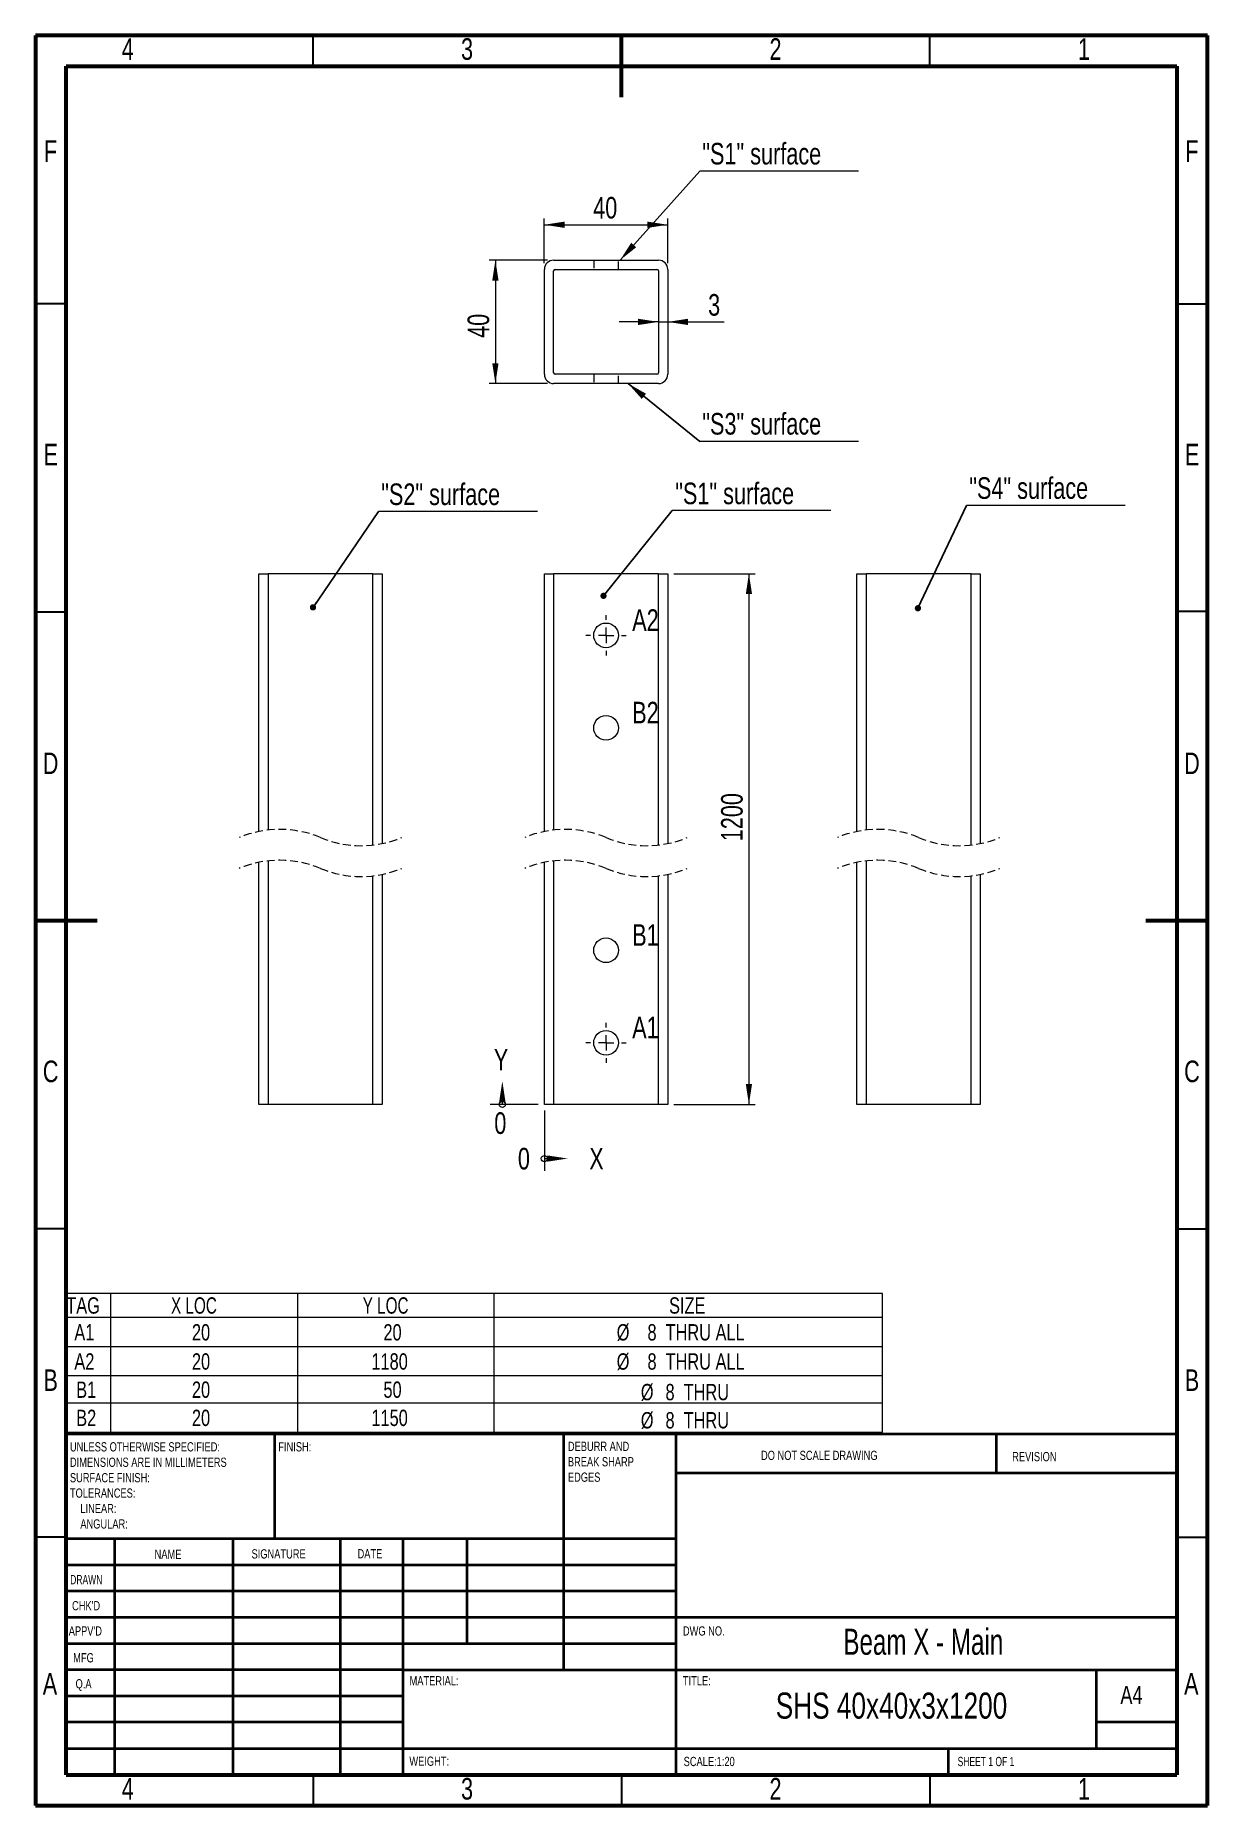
# Model space of a CAD drawing. Header units: millimetres. Extents: x 15 to 205, y 5 to 292.
import ezdxf

# ---------------------------------------------------------------- set-up
doc = ezdxf.new("R2010")
doc.units = ezdxf.units.MM
doc.linetypes.add('HIDDEN', pattern=[1.905, 1.27, -0.635])
doc.styles.add('SLDTEXTSTYLE0', font='TXT', dxfattribs={"width": 0.75})
doc.styles.add('SLDTEXTSTYLE1', font='TXT', dxfattribs={"width": 0.686449})
doc.styles.add('SLDTEXTSTYLE2', font='TXT', dxfattribs={"width": 0.6875})
doc.styles.add('SLDTEXTSTYLE3', font='TXT', dxfattribs={"width": 0.692308})
doc.styles.add('SLDTEXTSTYLE4', font='TXT', dxfattribs={"width": 0.7})
doc.dimstyles.new('SLDDIMSTYLE0', dxfattribs={"dimtxt": 3.5, "dimasz": 3.302, "dimexe": 0, "dimexo": 0.0625, "dimgap": 0.875, "dimtad": 1, "dimlfac": 2, "dimrnd": 1e-09, "dimzin": 12, "dimdsep": 46, "dimtxsty": 'SLDTEXTSTYLE0', "dimsah": 1, "dimcen": 0.09, "dimadec": 0, "dimazin": 3, "dimtfac": 1, "dimtofl": 0, "dimtmove": 0, "dimatfit": 3, "dimfxl": 1, "dimfrac": 2, "dimtolj": 1, "dimtzin": 12, "dimarcsym": 0})
doc.dimstyles.new('SLDDIMSTYLE1', dxfattribs={"dimtxt": 0.18, "dimasz": 1.016, "dimexe": 0, "dimexo": 0.0625, "dimgap": 0, "dimtad": 0, "dimtih": 1, "dimtoh": 1, "dimdec": 0, "dimrnd": 1e-09, "dimzin": 0, "dimdsep": 46, "dimtxsty": 'Standard', "dimblk1": 'DOT', "dimblk2": 'DOT', "dimsah": 1, "dimcen": 0.09, "dimadec": 0, "dimazin": 0, "dimtfac": 1.016, "dimtdec": 0, "dimtofl": 0, "dimtmove": 0, "dimatfit": 3, "dimldrblk": 'DOT', "dimfxl": 1, "dimfrac": 2, "dimtolj": 1, "dimtzin": 0, "dimarcsym": 0})
doc.dimstyles.new('SLDDIMSTYLE2', dxfattribs={"dimtxt": 3.5, "dimasz": 3.302, "dimexe": 0, "dimexo": 0.0625, "dimgap": 0.875, "dimtad": 1, "dimlfac": 2, "dimrnd": 1e-09, "dimzin": 12, "dimdsep": 46, "dimtxsty": 'SLDTEXTSTYLE0', "dimsah": 1, "dimcen": 0.09, "dimadec": 0, "dimazin": 3, "dimtfac": 1, "dimtmove": 0, "dimatfit": 0, "dimfxl": 1, "dimfrac": 2, "dimtolj": 1, "dimtzin": 12, "dimarcsym": 0})
doc.dimstyles.new('SLDDIMSTYLE3', dxfattribs={"dimtxt": 0.18, "dimasz": 3.302, "dimexe": 0, "dimexo": 0.0625, "dimgap": 0, "dimtad": 0, "dimtih": 1, "dimtoh": 1, "dimdec": 0, "dimrnd": 1e-09, "dimzin": 0, "dimdsep": 46, "dimtxsty": 'Standard', "dimsah": 1, "dimcen": 0.09, "dimadec": 0, "dimazin": 0, "dimtfac": 3.302, "dimtdec": 0, "dimtofl": 0, "dimtmove": 0, "dimatfit": 3, "dimfxl": 1, "dimfrac": 2, "dimtolj": 1, "dimtzin": 0, "dimarcsym": 0})

# ---------------------------------------------------------------- blocks, each defined once
blk = doc.blocks.new('SW_NOTE_0')
at = {"color": 0, "linetype": 'Continuous', "lineweight": 0, "char_height": 1.5, "attachment_point": 1, "style": 'SLDTEXTSTYLE0'}
for s, insert in [('UNLESS OTHERWISE SPECIFIED:', (0, 1.93)), ('DIMENSIONS ARE IN MILLIMETERS', (0, -0.57)), ('TOLERANCES:', (0, -5.57)), ('SURFACE FINISH:', (0, -3.07)), ('LINEAR:', (1.69, -8.07)), ('ANGULAR:', (1.69, -10.57))]:
    blk.add_mtext(s, dxfattribs=dict(at, insert=insert))
blk = doc.blocks.new('SW_NOTE_1')
at = {"color": 0, "linetype": 'Continuous', "lineweight": 0, "char_height": 1.5, "attachment_point": 1, "style": 'SLDTEXTSTYLE0'}
for s, insert in [('DEBURR AND', (0, 1.93)), ('BREAK SHARP', (0, -0.57)), ('EDGES', (0, -3.07))]:
    blk.add_mtext(s, dxfattribs=dict(at, insert=insert))
blk = doc.blocks.new('SW_TABLEANNOTATION_0')
at = {"color": 0, "linetype": 'Continuous', "lineweight": 0}
for p, q in [((0, 0), (0, -22.46)), ((132.28, 0), (0, 0)), ((7.19, 0), (7.19, -3.85)), ((37.46, 0), (37.46, -3.85)), ((69.28, 0), (69.28, -3.85)), ((132.28, -22.46), (132.28, 0)), ((0, -3.85), (132.28, -3.85)), ((7.19, -3.85), (7.19, -22.46)), ((37.46, -3.85), (37.46, -22.46)), ((69.28, -3.85), (69.28, -22.46)), ((0, -8.58), (132.28, -8.58)), ((0, -13.31), (132.28, -13.31)), ((0, -17.73), (132.28, -17.73)), ((0, -22.46), (132.28, -22.46))]:
    blk.add_line(p, q, dxfattribs=at)
at = {"color": 0, "linetype": 'Continuous', "lineweight": 0, "attachment_point": 1}
for s, insert, char_height, style in [('TAG', (0, -0.61), 2.646, 'SLDTEXTSTYLE0'), ('X LOC', (16.98, -0.61), 2.646, 'SLDTEXTSTYLE4'), ('Y LOC', (48.05, -0.61), 2.646, 'SLDTEXTSTYLE4'), ('SIZE', (97.71, -0.61), 2.646, 'SLDTEXTSTYLE0'), ('A1', (1.31, -4.96), 2.646, 'SLDTEXTSTYLE0'), ('20', (20.37, -4.96), 2.646, 'SLDTEXTSTYLE0'), ('20', (51.41, -4.96), 2.646, 'SLDTEXTSTYLE0'), ('%%c', (89.22, -4.96), 2.646, 'SLDTEXTSTYLE0'), ('8', (94.21, -4.96), 2.65, 'SLDTEXTSTYLE0'), ('THRU ALL', (97.14, -4.96), 2.646, 'SLDTEXTSTYLE0'), ('A2', (1.31, -9.69), 2.646, 'SLDTEXTSTYLE0'), ('20', (20.37, -9.69), 2.646, 'SLDTEXTSTYLE0'), ('1180', (49.46, -9.69), 2.646, 'SLDTEXTSTYLE0'), ('%%c', (89.22, -9.69), 2.646, 'SLDTEXTSTYLE0'), ('8', (94.21, -9.69), 2.65, 'SLDTEXTSTYLE0'), ('THRU ALL', (97.14, -9.69), 2.646, 'SLDTEXTSTYLE0'), ('B1', (1.61, -14.26), 2.646, 'SLDTEXTSTYLE0'), ('20', (20.37, -14.26), 2.646, 'SLDTEXTSTYLE0'), ('50', (51.41, -14.26), 2.646, 'SLDTEXTSTYLE0'), ('%%c', (93.13, -14.65), 2.646, 'SLDTEXTSTYLE0'), ('8', (97.13, -14.65), 2.65, 'SLDTEXTSTYLE0'), ('THRU', (100.07, -14.65), 2.646, 'SLDTEXTSTYLE0'), ('B2', (1.61, -18.83), 2.646, 'SLDTEXTSTYLE0'), ('20', (20.37, -18.83), 2.646, 'SLDTEXTSTYLE0'), ('1150', (49.46, -18.83), 2.646, 'SLDTEXTSTYLE0'), ('%%c', (93.13, -19.22), 2.646, 'SLDTEXTSTYLE0'), ('8', (97.13, -19.22), 2.65, 'SLDTEXTSTYLE0'), ('THRU', (100.07, -19.22), 2.646, 'SLDTEXTSTYLE0')]:
    blk.add_mtext(s, dxfattribs=dict(at, insert=insert, char_height=char_height, style=style))
blk = doc.blocks.new('_D')
at = {"color": 7, "linetype": 'Continuous', "lineweight": 0}
for p, q in [((118.49, 204.73), (131.65, 204.73)), ((130.65, 204.73), (130.65, 118.67)), ((118.49, 118.67), (131.65, 118.67))]:
    blk.add_line(p, q, dxfattribs=at)
for points in [[(130.65, 204.73), (130.15, 201.43), (131.16, 201.43)], [(130.65, 118.67), (131.16, 121.97), (130.15, 121.97)]]:
    blk.add_solid(points, dxfattribs=at)
at = {"color": 7, "linetype": 'Continuous', "lineweight": 0, "insert": (126.14, 161.35), "char_height": 3.5, "attachment_point": 1, "rotation": 90, "style": 'SLDTEXTSTYLE0'}
blk.add_mtext('1200', dxfattribs=at)
blk = doc.blocks.new('SW_NOTE_2')
at = {"color": 0, "linetype": 'Continuous', "lineweight": 0}
blk.add_line((25.73, 0), (0, 0), dxfattribs=at)
at = {"color": 0, "linetype": 'Continuous', "lineweight": 0, "insert": (0.5, 4.54), "char_height": 3.5, "attachment_point": 1, "style": 'SLDTEXTSTYLE0'}
blk.add_mtext('"S1" surface', dxfattribs=at)
blk = doc.blocks.new('_DOT')
at = {"color": 0, "linetype": 'ByBlock', "lineweight": -2}
blk.add_line((-0.5, 0), (-1, 0), dxfattribs=at)
at = {"color": 0, "linetype": 'ByBlock', "const_width": 0.5}
blk.add_lwpolyline([(-0.25, 0, 1), (0.25, 0, 1)], format="xyb", close=True, dxfattribs=at)
blk = doc.blocks.new('SW_CENTERMARKSYMBOL_0')
at = {"color": 0, "linetype": 'Continuous', "lineweight": 0}
for p, q in [((0, 2.5), (0, 3.25)), ((-2.5, 0), (-3.25, 0)), ((0, 0), (-1.25, 0)), ((0, 0), (0, 1.25)), ((0, 0), (0, -1.25)), ((0, 0), (1.25, 0)), ((2.5, 0), (3.25, 0)), ((0, -2.5), (0, -3.25))]:
    blk.add_line(p, q, dxfattribs=at)
blk = doc.blocks.new('SW_CENTERMARKSYMBOL_1')
at = {"color": 0, "linetype": 'Continuous', "lineweight": 0}
for p, q in [((0, 2.5), (0, 3.25)), ((-2.5, 0), (-3.25, 0)), ((0, 0), (-1.25, 0)), ((0, 0), (0, 1.25)), ((0, 0), (0, -1.25)), ((0, 0), (1.25, 0)), ((2.5, 0), (3.25, 0)), ((0, -2.5), (0, -3.25))]:
    blk.add_line(p, q, dxfattribs=at)
blk = doc.blocks.new('SW_DATUMORIGIN_0')
at = {"color": 0, "linetype": 'Continuous', "lineweight": 0}
for p, q in [((-1, 1), (-8.81, 1)), ((-6.81, 1), (-6.81, 1.48)), ((0, 0), (0, -9.76)), ((0, -7.76), (0.48, -7.76))]:
    blk.add_line(p, q, dxfattribs=at)
for centre in [(-6.81, 1), (0, -7.76)]:
    blk.add_circle(centre, 0.5, dxfattribs=at)
for points in [[(-6.81, 4.78), (-7.32, 1.48), (-6.31, 1.48)], [(3.78, -7.76), (0.48, -7.26), (0.48, -8.27)]]:
    blk.add_solid(points, dxfattribs=at)
at = {"color": 0, "linetype": 'Continuous', "lineweight": 0, "char_height": 3.5, "attachment_point": 1, "style": 'SLDTEXTSTYLE0'}
for s, insert in [('Y', (-8.19, 10.02)), ('0', (-8.11, -0.27)), ('0', (-4.29, -6.03)), ('X', (7.28, -6.03))]:
    blk.add_mtext(s, dxfattribs=dict(at, insert=insert))
blk = doc.blocks.new('_D_1')
at = {"color": 7, "linetype": 'Continuous', "lineweight": 0}
for p, q in [((97.99, 255.56), (88.56, 255.56)), ((89.56, 255.56), (89.56, 235.56)), ((97.99, 235.56), (88.56, 235.56))]:
    blk.add_line(p, q, dxfattribs=at)
for points in [[(89.56, 255.56), (89.05, 252.25), (90.07, 252.25)], [(89.56, 235.56), (90.07, 238.86), (89.05, 238.86)]]:
    blk.add_solid(points, dxfattribs=at)
at = {"color": 7, "linetype": 'Continuous', "lineweight": 0, "insert": (85.05, 242.96), "char_height": 3.5, "attachment_point": 1, "rotation": 90, "style": 'SLDTEXTSTYLE0'}
blk.add_mtext('40', dxfattribs=at)
blk = doc.blocks.new('_D_2')
at = {"color": 7, "linetype": 'Continuous', "lineweight": 0}
for p, q in [((97.49, 255.06), (97.49, 262.3)), ((97.49, 261.3), (117.49, 261.3)), ((117.49, 255.06), (117.49, 262.3))]:
    blk.add_line(p, q, dxfattribs=at)
for points in [[(97.49, 261.3), (100.8, 260.79), (100.8, 261.81)], [(117.49, 261.3), (114.19, 261.81), (114.19, 260.79)]]:
    blk.add_solid(points, dxfattribs=at)
at = {"color": 7, "linetype": 'Continuous', "lineweight": 0, "insert": (105.41, 265.81), "char_height": 3.5, "attachment_point": 1, "style": 'SLDTEXTSTYLE0'}
blk.add_mtext('40', dxfattribs=at)
blk = doc.blocks.new('_D_3')
at = {"color": 7, "linetype": 'Continuous', "lineweight": 0}
for p, q in [((115.99, 245.55), (109.64, 245.55)), ((115.99, 245.55), (117.49, 245.55)), ((117.49, 245.55), (126.62, 245.55))]:
    blk.add_line(p, q, dxfattribs=at)
for points in [[(115.99, 245.55), (112.69, 246.06), (112.69, 245.04)], [(117.49, 245.55), (120.8, 245.04), (120.8, 246.06)]]:
    blk.add_solid(points, dxfattribs=at)
at = {"color": 7, "linetype": 'Continuous', "lineweight": 0, "insert": (124.04, 250.06), "char_height": 3.5, "attachment_point": 1, "style": 'SLDTEXTSTYLE0'}
blk.add_mtext('3', dxfattribs=at)
blk = doc.blocks.new('SW_NOTE_3')
at = {"color": 0, "linetype": 'Continuous', "lineweight": 0}
blk.add_line((25.73, 0), (0, 0), dxfattribs=at)
at = {"color": 0, "linetype": 'Continuous', "lineweight": 0, "insert": (0.4, 4.6), "char_height": 3.5, "attachment_point": 1, "style": 'SLDTEXTSTYLE0'}
blk.add_mtext('"S1" surface', dxfattribs=at)
blk = doc.blocks.new('SW_NOTE_4')
at = {"color": 0, "linetype": 'Continuous', "lineweight": 0}
blk.add_line((25.73, 0), (0, 0), dxfattribs=at)
at = {"color": 0, "linetype": 'Continuous', "lineweight": 0, "insert": (0.4, 4.61), "char_height": 3.5, "attachment_point": 1, "style": 'SLDTEXTSTYLE0'}
blk.add_mtext('"S3" surface', dxfattribs=at)
blk = doc.blocks.new('SW_NOTE_5')
at = {"color": 0, "linetype": 'Continuous', "lineweight": 0}
blk.add_line((25.73, 0), (0, 0), dxfattribs=at)
at = {"color": 0, "linetype": 'Continuous', "lineweight": 0, "insert": (0.46, 4.58), "char_height": 3.5, "attachment_point": 1, "style": 'SLDTEXTSTYLE0'}
blk.add_mtext('"S4" surface', dxfattribs=at)
blk = doc.blocks.new('SW_NOTE_6')
at = {"color": 0, "linetype": 'Continuous', "lineweight": 0}
blk.add_line((25.73, 0), (0, 0), dxfattribs=at)
at = {"color": 0, "linetype": 'Continuous', "lineweight": 0, "insert": (0.42, 4.52), "char_height": 3.5, "attachment_point": 1, "style": 'SLDTEXTSTYLE0'}
blk.add_mtext('"S2" surface', dxfattribs=at)

msp = doc.modelspace()

# ---------------------------------------------------------------- linework, layer by layer
at = {"color": 7, "linetype": 'Continuous', "lineweight": 60}
for p, q in [((205, 292), (15, 292)), ((15, 292), (15, 5)), ((110, 282), (110, 292)), ((205, 5), (205, 292)), ((20, 287), (200, 287)), ((20, 10), (20, 287)), ((200, 287), (200, 10)), ((15, 148.5), (25, 148.5)), ((195, 148.5), (205, 148.5)), ((20, 10), (200, 10)), ((15, 5), (205, 5))]:
    msp.add_line(p, q, dxfattribs=at)
at = {"color": 7, "linetype": 'Continuous', "lineweight": 30}
for p, q in [((60, 287), (60, 292)), ((160, 287), (160, 292)), ((20, 248.5), (15, 248.5)), ((200, 248.5), (205, 248.5)), ((20, 198.5), (15, 198.5)), ((200, 198.6509), (205, 198.6509)), ((20, 98.5), (15, 98.5)), ((200, 98.5), (205, 98.5)), ((20, 48.5), (15, 48.5)), ((200, 48.5), (205, 48.5)), ((60, 10), (60, 5)), ((110, 10), (110, 5)), ((160, 10), (160, 5))]:
    msp.add_line(p, q, dxfattribs=at)
at = {"color": 7, "linetype": 'Continuous', "lineweight": 15}
for p, q in [((98.995, 255.5553), (115.995, 255.5553)), ((97.495, 237.0553), (97.495, 254.0553)), ((98.995, 237.3053), (98.995, 253.8053)), ((99.245, 254.0553), (115.745, 254.0553)), ((115.995, 253.8053), (115.995, 237.3053)), ((117.495, 254.0553), (117.495, 237.0553)), ((115.995, 235.5553), (98.995, 235.5553)), ((115.745, 237.0553), (99.245, 237.0553)), ((51.2052, 162.9233), (51.2052, 204.7297)), ((51.2052, 204.7297), (52.7052, 204.7297)), ((52.7052, 204.7297), (52.7052, 163.1596)), ((69.7052, 204.7297), (52.7052, 204.7297)), ((69.7052, 160.7388), (69.7052, 204.7297)), ((69.7052, 204.7297), (71.2052, 204.7297)), ((71.2052, 204.7297), (71.2052, 160.9751)), ((97.495, 162.9233), (97.495, 204.7297)), ((97.495, 204.7297), (98.995, 204.7297)), ((98.995, 204.7297), (98.995, 163.1596)), ((115.995, 204.7297), (98.995, 204.7297)), ((115.995, 160.7388), (115.995, 204.7297)), ((115.995, 204.7297), (117.495, 204.7297)), ((117.495, 204.7297), (117.495, 160.9751)), ((148.163, 162.9233), (148.163, 204.7297)), ((148.163, 204.7297), (149.663, 204.7297)), ((149.663, 204.7297), (149.663, 163.1596)), ((166.663, 204.7297), (149.663, 204.7297)), ((166.663, 160.7388), (166.663, 204.7297)), ((166.663, 204.7297), (168.163, 204.7297)), ((168.163, 204.7297), (168.163, 160.9751)), ((51.2052, 118.6705), (51.2052, 157.9234)), ((52.7052, 158.1596), (52.7052, 118.6705)), ((97.495, 118.6705), (97.495, 157.9234)), ((98.995, 158.1596), (98.995, 118.6705)), ((148.163, 118.6705), (148.163, 157.9234)), ((149.663, 158.1596), (149.663, 118.6705)), ((69.7052, 118.6705), (69.7052, 155.7388)), ((71.2052, 155.9751), (71.2052, 118.6705)), ((115.995, 118.6705), (115.995, 155.7388)), ((117.495, 155.9751), (117.495, 118.6705)), ((166.663, 118.6705), (166.663, 155.7388)), ((168.163, 155.9751), (168.163, 118.6705)), ((52.7052, 118.6705), (51.2052, 118.6705)), ((69.7052, 118.6705), (52.7052, 118.6705)), ((71.2052, 118.6705), (69.7052, 118.6705)), ((98.995, 118.6705), (97.495, 118.6705)), ((115.995, 118.6705), (98.995, 118.6705)), ((117.495, 118.6705), (115.995, 118.6705)), ((149.663, 118.6705), (148.163, 118.6705)), ((166.663, 118.6705), (149.663, 118.6705)), ((168.163, 118.6705), (166.663, 118.6705))]:
    msp.add_line(p, q, dxfattribs=at)
at = {"color": 7, "linetype": 'HIDDEN', "lineweight": 0}
for p, q in [((105.495, 255.5553), (105.495, 254.0553)), ((109.495, 254.0553), (109.495, 255.5553)), ((105.495, 237.0553), (105.495, 235.5553)), ((109.495, 235.5553), (109.495, 237.0553))]:
    msp.add_line(p, q, dxfattribs=at)
at = {"color": 7, "linetype": 'Continuous', "lineweight": 40}
for p, q in [((20, 65.25), (200, 65.25)), ((20, 65.25), (20, 10)), ((53.8, 48.25), (53.8, 65.25)), ((100.6, 65.25), (100.6, 27)), ((118.8, 65.25), (118.8, 10)), ((170.8, 58.875), (170.8, 65.25)), ((200, 58.875), (118.8, 58.875)), ((118.8, 48.25), (20, 48.25)), ((27.8, 48.25), (27.8, 10)), ((46.991, 48.25), (46.991, 10)), ((64.3989, 48.25), (64.3989, 10)), ((74.6, 10), (74.6, 48.25)), ((85, 31.25), (85, 48.25)), ((118.8, 44), (20, 44)), ((118.8, 39.75), (20, 39.75)), ((200, 35.5), (20, 35.5)), ((118.8, 31.25), (20, 31.25)), ((74.6, 27), (20, 27)), ((74.6, 27), (200, 27)), ((187, 14.25), (187, 27)), ((74.6, 22.7499), (20, 22.7499)), ((74.6, 18.5), (20, 18.5)), ((200, 18.5), (187, 18.5)), ((20, 14.25), (200, 14.25)), ((163, 10), (163, 14.25))]:
    msp.add_line(p, q, dxfattribs=at)
at = {"color": 7, "linetype": 'Continuous', "lineweight": 15}
for centre in [(107.495, 194.7297), (107.495, 179.7297), (107.495, 143.6705), (107.495, 128.6705)]:
    msp.add_circle(centre, 2, dxfattribs=at)
for centre, radius, start, end in [((98.995, 254.0553), 1.5, 90, 180), ((115.995, 254.0553), 1.5, 0, 90), ((99.245, 253.8053), 0.25, 90, 180), ((115.745, 253.8053), 0.25, 0, 90), ((98.995, 237.0553), 1.5, 180, 270), ((99.245, 237.3053), 0.25, 180, 270), ((115.745, 237.3053), 0.25, 270, 0), ((115.995, 237.0553), 1.5, 270, 0)]:
    msp.add_arc(centre, radius, start, end, dxfattribs=at)
at = {"color": 7, "linetype": 'HIDDEN', "lineweight": 0}
for centre, start, end in [((54.6177, 146.1392), 67.380135, 112.619865), ((67.7927, 177.7592), 247.380135, 292.619865), ((100.9075, 146.1392), 67.380135, 112.619865), ((114.0825, 177.7592), 247.380135, 292.619865), ((151.5755, 146.1392), 67.380135, 112.619865), ((164.7505, 177.7592), 247.380135, 292.619865), ((54.6177, 141.1392), 67.380135, 112.619865), ((100.9075, 141.1392), 67.380135, 112.619865), ((151.5755, 141.1392), 67.380135, 112.619865), ((67.7927, 172.7592), 247.380135, 292.619865), ((114.0825, 172.7592), 247.380135, 292.619865), ((164.7505, 172.7592), 247.380135, 292.619865)]:
    msp.add_arc(centre, 17.1275, start, end, dxfattribs=at)

# ---------------------------------------------------------------- block references
at = {"color": 7, "linetype": 'Continuous', "lineweight": 0}
for name, p in [('SW_NOTE_3', (122.6995, 269.9725)), ('SW_NOTE_4', (122.6995, 226.1709)), ('SW_NOTE_6', (70.6334, 214.8368)), ('SW_NOTE_2', (118.2131, 214.9548)), ('SW_NOTE_5', (165.9109, 215.7813)), ('SW_CENTERMARKSYMBOL_0', (107.495, 194.7297)), ('SW_CENTERMARKSYMBOL_1', (107.495, 128.6705)), ('SW_DATUMORIGIN_0', (97.495, 117.6705)), ('SW_TABLEANNOTATION_0', (20, 88.0159)), ('SW_NOTE_0', (20.5937, 61.9874)), ('SW_NOTE_1', (101.3092, 62.0695))]:
    msp.add_blockref(name, p, dxfattribs=at)

# ---------------------------------------------------------------- texts
for s, insert, char_height, attachment_point, style in [('4', (29.9648, 291.5383), 3.5, 2, 'SLDTEXTSTYLE0'), ('3', (84.9648, 291.5383), 3.5, 2, 'SLDTEXTSTYLE0'), ('2', (134.9648, 291.5383), 3.5, 2, 'SLDTEXTSTYLE0'), ('1', (184.9648, 291.5383), 3.5, 2, 'SLDTEXTSTYLE0'), ('F', (17.4635, 274.9793), 3.5, 2, 'SLDTEXTSTYLE0'), ('F', (202.4635, 274.9793), 3.5, 2, 'SLDTEXTSTYLE0'), ('E', (17.5061, 225.7883), 3.5, 2, 'SLDTEXTSTYLE0'), ('E', (202.5061, 225.7883), 3.5, 2, 'SLDTEXTSTYLE0'), ('A2', (111.7376, 198.9584), 3.5, 1, 'SLDTEXTSTYLE0'), ('B2', (111.7376, 183.9584), 3.5, 1, 'SLDTEXTSTYLE0'), ('D', (17.4599, 175.7293), 3.5, 2, 'SLDTEXTSTYLE0'), ('D', (202.4599, 175.7293), 3.5, 2, 'SLDTEXTSTYLE0'), ('B1', (111.7376, 147.8992), 3.5, 1, 'SLDTEXTSTYLE0'), ('A1', (111.7376, 132.8992), 3.5, 1, 'SLDTEXTSTYLE0'), ('C', (17.4635, 125.7883), 3.5, 2, 'SLDTEXTSTYLE0'), ('C', (202.4635, 125.7883), 3.5, 2, 'SLDTEXTSTYLE0'), ('B', (17.4733, 75.7293), 3.5, 2, 'SLDTEXTSTYLE0'), ('B', (202.4733, 75.7293), 3.5, 2, 'SLDTEXTSTYLE0'), ('FINISH:', (54.3713, 63.9193), 1.5, 1, 'SLDTEXTSTYLE0'), ('DO NOT SCALE DRAWING', (132.6146, 62.533), 1.5, 1, 'SLDTEXTSTYLE0'), ('REVISION', (173.3276, 62.3349), 1.5, 1, 'SLDTEXTSTYLE0'), ('NAME', (34.3222, 46.5015), 1.5, 1, 'SLDTEXTSTYLE0'), ('SIGNATURE', (50.0336, 46.5618), 1.5, 1, 'SLDTEXTSTYLE0'), ('DATE', (67.2147, 46.5762), 1.5, 1, 'SLDTEXTSTYLE0'), ('DRAWN', (20.6434, 42.3848), 1.5, 1, 'SLDTEXTSTYLE1'), ("CHK'D", (20.9392, 38.1619), 1.5, 1, 'SLDTEXTSTYLE0'), ("APPV'D", (20.4017, 34.0659), 1.5, 1, 'SLDTEXTSTYLE0'), ('DWG NO.', (119.953, 34.0659), 1.5, 1, 'SLDTEXTSTYLE0'), ('Beam X - Main', (158.9211, 33.6858), 4.233333, 2, 'SLDTEXTSTYLE3'), ('MFG', (21.124, 29.7158), 1.5, 1, 'SLDTEXTSTYLE0'), ('A', (17.3602, 26.4793), 3.5, 2, 'SLDTEXTSTYLE0'), ('MATERIAL:', (75.6459, 25.9861), 1.5, 1, 'SLDTEXTSTYLE0'), ('TITLE:', (119.953, 25.9861), 1.5, 1, 'SLDTEXTSTYLE0'), ('A', (202.3602, 26.4793), 3.5, 2, 'SLDTEXTSTYLE0'), ('Q.A', (21.509, 25.5047), 1.5, 1, 'SLDTEXTSTYLE0'), ('SHS 40x40x3x1200', (153.7653, 23.3277), 4.233333, 2, 'SLDTEXTSTYLE0'), ('A4', (190.8712, 24.4064), 2.91042, 1, 'SLDTEXTSTYLE0'), ('WEIGHT:', (75.6178, 12.9493), 1.4986, 1, 'SLDTEXTSTYLE0'), ('SCALE:1:20', (120.074, 12.9001), 1.5, 1, 'SLDTEXTSTYLE0'), ('SHEET 1 OF 1', (164.4783, 12.9001), 1.5, 1, 'SLDTEXTSTYLE2'), ('4', (29.9648, 9.4793), 3.5, 2, 'SLDTEXTSTYLE0'), ('3', (84.9648, 9.4793), 3.5, 2, 'SLDTEXTSTYLE0'), ('2', (134.9648, 9.4793), 3.5, 2, 'SLDTEXTSTYLE0'), ('1', (184.9648, 9.4793), 3.5, 2, 'SLDTEXTSTYLE0')]:
    msp.add_mtext(s, dxfattribs=dict(at, insert=insert, char_height=char_height, attachment_point=attachment_point, style=style))

# ---------------------------------------------------------------- dimensions: what is measured, and where the dimension line sits
for base, p1, p2, picture, middle in [((117.495, 261.3017), (97.495, 254.0553), (117.495, 254.0553), '_D_2', (107.9943, 261.3017)), ((117.495, 245.5504), (115.995, 237.3053), (117.495, 237.0553), '_D_3', (125.3307, 245.5504))]:
    dim = msp.add_linear_dim(base=base, p1=p1, p2=p2, dimstyle='SLDDIMSTYLE2', dxfattribs=at)
    dim.commit()
    dim.dimension.update_dxf_attribs({"geometry": picture, "text_midpoint": middle, "dimtype": 160})
dim = msp.add_linear_dim(base=(89.5576, 235.5553), p1=(98.995, 255.5553), p2=(98.995, 235.5553), angle=90, dimstyle='SLDDIMSTYLE2', dxfattribs=at)
dim.commit()
dim.dimension.update_dxf_attribs({"geometry": '_D_1', "text_midpoint": (89.5576, 245.5504), "dimtype": 160})
dim = msp.add_linear_dim(base=(130.654, 118.6705), p1=(117.495, 204.7297), p2=(117.495, 118.6705), angle=90, text='1200', dimstyle='SLDDIMSTYLE0', dxfattribs=at)
dim.commit()
dim.dimension.update_dxf_attribs({"geometry": '_D', "text_midpoint": (130.654, 166.5185), "dimtype": 160})

# ---------------------------------------------------------------- leaders
for points, dimstyle in [([(109.7673, 255.5553), (122.6995, 269.9725)], 'SLDDIMSTYLE3'), ([(111.06, 235.5553), (122.6995, 226.1709)], 'SLDDIMSTYLE3'), ([(158.0454, 199.1278), (165.9109, 215.7813)], 'SLDDIMSTYLE1'), ([(59.9989, 199.2713), (70.6334, 214.8368)], 'SLDDIMSTYLE1'), ([(107.0842, 201.1375), (118.2131, 214.9548)], 'SLDDIMSTYLE1')]:
    msp.add_leader(points, dimstyle=dimstyle, dxfattribs=at)

doc.saveas('drawing.dxf')
